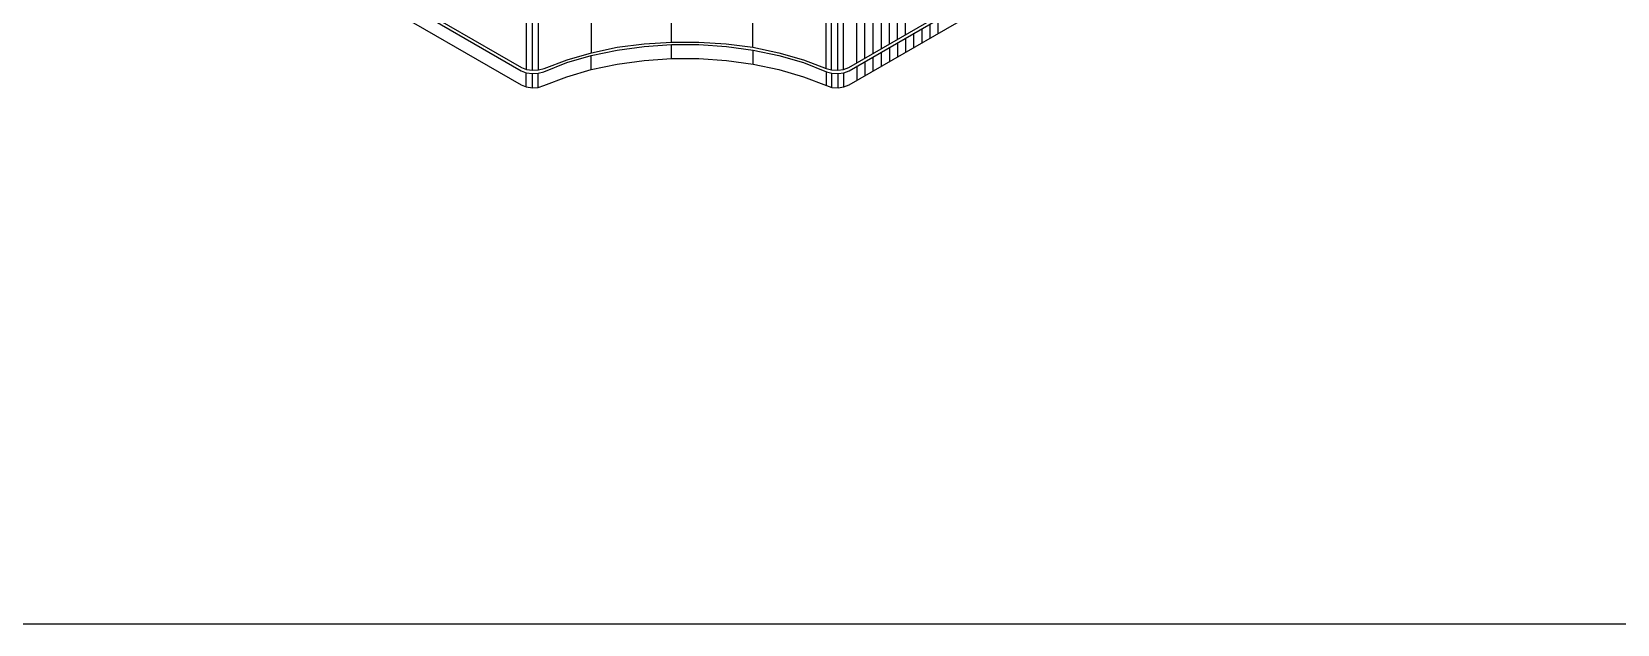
# Model space of a CAD drawing. Header units: inches. Extents: x 0.3 to 16.2, y 0.3 to 11.4.
# Drawn here: x 2.821 to 4.526, y 0.315 to 0.953 of the extents above; entities that cross this region are included whole.
import ezdxf

# ---------------------------------------------------------------- set-up
doc = ezdxf.new("R2010")
doc.units = ezdxf.units.IN
doc.header["$LTSCALE"] = 0.009843
doc.header["$MEASUREMENT"] = 0
doc.layers.add('GEOMETRY', color=7, linetype='Continuous')

msp = doc.modelspace()

# ---------------------------------------------------------------- linework, layer by layer
at = {"layer": 'GEOMETRY'}
for p, q in [((3.6992, 0.9142), (4.3197, 1.2724)), ((3.6996, 0.9106), (4.326, 1.272)), ((3.6996, 0.9106), (4.326, 1.272)), ((3.6996, 0.8953), (4.326, 1.2567)), ((2.8909, 1.1776), (3.3472, 0.9142)), ((2.8878, 1.176), (3.3469, 0.9106)), ((2.8878, 1.176), (3.3469, 0.9106)), ((2.8878, 1.1606), (3.3469, 0.8953)), ((3.5087, 0.9413), (3.5087, 1.0102)), ((3.7429, 0.9394), (3.7429, 1.0079)), ((3.7516, 0.9445), (3.7516, 1.013)), ((3.7602, 0.9496), (3.7602, 1.0181)), ((3.4228, 0.9299), (3.4228, 0.9984)), ((3.5961, 0.9358), (3.5961, 1.0043)), ((3.7165, 0.9244), (3.7165, 0.9929)), ((3.7256, 0.9291), (3.7256, 0.998)), ((3.7343, 0.9343), (3.7343, 1.0028)), ((3.3528, 0.9118), (3.3528, 0.9807)), ((3.3591, 0.911), (3.3591, 0.9795)), ((3.3657, 0.9114), (3.3657, 0.9799)), ((3.6748, 0.913), (3.6748, 0.9815)), ((3.6807, 0.9114), (3.6807, 0.9799)), ((3.6874, 0.911), (3.6874, 0.9795)), ((3.6937, 0.9118), (3.6937, 0.9807)), ((3.7079, 0.9193), (3.7079, 0.9878)), ((3.778, 0.9406), (3.778, 0.9559)), ((3.7866, 0.9457), (3.7866, 0.9606)), ((3.7953, 0.9508), (3.7953, 0.9657)), ((3.4504, 0.9358), (3.4791, 0.9394)), ((3.4791, 0.9394), (3.5087, 0.9413)), ((3.4791, 0.9366), (3.5087, 0.9386)), ((3.4791, 0.9366), (3.5087, 0.9386)), ((3.5087, 0.9413), (3.5382, 0.9413)), ((3.5087, 0.9386), (3.5382, 0.9386)), ((3.5087, 0.9386), (3.5382, 0.9386)), ((3.5087, 0.9236), (3.5087, 0.9386)), ((3.5382, 0.9413), (3.5673, 0.9394)), ((3.5382, 0.9386), (3.5677, 0.9366)), ((3.5382, 0.9386), (3.5677, 0.9366)), ((3.5673, 0.9394), (3.5961, 0.9358)), ((3.752, 0.9256), (3.752, 0.9406)), ((3.7606, 0.9303), (3.7606, 0.9457)), ((3.7693, 0.9354), (3.7693, 0.9508)), ((3.3717, 0.913), (3.3965, 0.9224)), ((3.3961, 0.9193), (3.4224, 0.9268)), ((3.3961, 0.9193), (3.4224, 0.9268)), ((3.3965, 0.9224), (3.4228, 0.9299)), ((3.4224, 0.9268), (3.4504, 0.9327)), ((3.4224, 0.9268), (3.4504, 0.9327)), ((3.4224, 0.9118), (3.4224, 0.9268)), ((3.4228, 0.9299), (3.4504, 0.9358)), ((3.4504, 0.9327), (3.4791, 0.9366)), ((3.4504, 0.9327), (3.4791, 0.9366)), ((3.4504, 0.9177), (3.4791, 0.9217)), ((3.4791, 0.9217), (3.5087, 0.9236)), ((3.5087, 0.9236), (3.5382, 0.9236)), ((3.5382, 0.9236), (3.5677, 0.9217)), ((3.5677, 0.9366), (3.5965, 0.9327)), ((3.5677, 0.9366), (3.5965, 0.9327)), ((3.5677, 0.9217), (3.5965, 0.9177)), ((3.5961, 0.9358), (3.624, 0.9299)), ((3.5965, 0.9327), (3.624, 0.9268)), ((3.5965, 0.9327), (3.624, 0.9268)), ((3.5965, 0.9177), (3.5965, 0.9327)), ((3.624, 0.9299), (3.6504, 0.9224)), ((3.624, 0.9268), (3.6504, 0.9193)), ((3.624, 0.9268), (3.6504, 0.9193)), ((3.6504, 0.9224), (3.6748, 0.913)), ((3.7256, 0.9102), (3.7256, 0.9256)), ((3.7346, 0.9154), (3.7346, 0.9307)), ((3.7433, 0.9205), (3.7433, 0.9358)), ((3.3469, 0.9106), (3.3524, 0.9083)), ((3.3469, 0.9106), (3.3524, 0.9083)), ((3.3472, 0.9142), (3.3528, 0.9118)), ((3.3524, 0.8933), (3.3524, 0.9083)), ((3.3524, 0.9083), (3.3591, 0.9075)), ((3.3524, 0.9083), (3.3591, 0.9075)), ((3.3528, 0.9118), (3.3591, 0.911)), ((3.3591, 0.911), (3.3657, 0.9114)), ((3.3591, 0.9075), (3.3654, 0.9079)), ((3.3591, 0.9075), (3.3654, 0.9079)), ((3.3591, 0.8921), (3.3591, 0.9075)), ((3.3654, 0.9079), (3.3713, 0.9094)), ((3.3654, 0.9079), (3.3713, 0.9094)), ((3.3654, 0.8925), (3.3654, 0.9079)), ((3.3657, 0.9114), (3.3717, 0.913)), ((3.3713, 0.9094), (3.3961, 0.9193)), ((3.3713, 0.9094), (3.3961, 0.9193)), ((3.3713, 0.8945), (3.3961, 0.9039)), ((3.3961, 0.9039), (3.4224, 0.9118)), ((3.4224, 0.9118), (3.4504, 0.9177)), ((3.5965, 0.9177), (3.624, 0.9118)), ((3.624, 0.9118), (3.6504, 0.9039)), ((3.6504, 0.9193), (3.6752, 0.9094)), ((3.6504, 0.9193), (3.6752, 0.9094)), ((3.6504, 0.9039), (3.6752, 0.8945)), ((3.6748, 0.913), (3.6807, 0.9114)), ((3.6752, 0.9094), (3.6811, 0.9079)), ((3.6752, 0.9094), (3.6811, 0.9079)), ((3.6752, 0.8945), (3.6752, 0.9094)), ((3.6807, 0.9114), (3.6874, 0.911)), ((3.6811, 0.8925), (3.6811, 0.9079)), ((3.6811, 0.9079), (3.6878, 0.9075)), ((3.6811, 0.9079), (3.6878, 0.9075)), ((3.6874, 0.911), (3.6937, 0.9118)), ((3.6878, 0.9075), (3.6941, 0.9083)), ((3.6878, 0.9075), (3.6941, 0.9083)), ((3.6878, 0.8921), (3.6878, 0.9075)), ((3.6937, 0.9118), (3.6992, 0.9142)), ((3.6941, 0.9083), (3.6996, 0.9106)), ((3.6941, 0.9083), (3.6996, 0.9106)), ((3.6941, 0.8933), (3.6941, 0.9083)), ((3.7083, 0.9004), (3.7083, 0.9157)), ((3.7169, 0.9055), (3.7169, 0.9205)), ((3.3469, 0.8953), (3.3524, 0.8933)), ((3.3524, 0.8933), (3.3591, 0.8921)), ((3.3591, 0.8921), (3.3654, 0.8925)), ((3.3654, 0.8925), (3.3713, 0.8945)), ((3.6752, 0.8945), (3.6811, 0.8925)), ((3.6811, 0.8925), (3.6878, 0.8921)), ((3.6878, 0.8921), (3.6941, 0.8933)), ((3.6941, 0.8933), (3.6996, 0.8953))]:
    msp.add_line(p, q, dxfattribs=at)
msp.add_lwpolyline([(0.315, 11.378), (16.2205, 11.378), (16.2205, 0.315), (0.315, 0.315), (0.315, 11.378)], dxfattribs=at)

doc.saveas('drawing.dxf')
